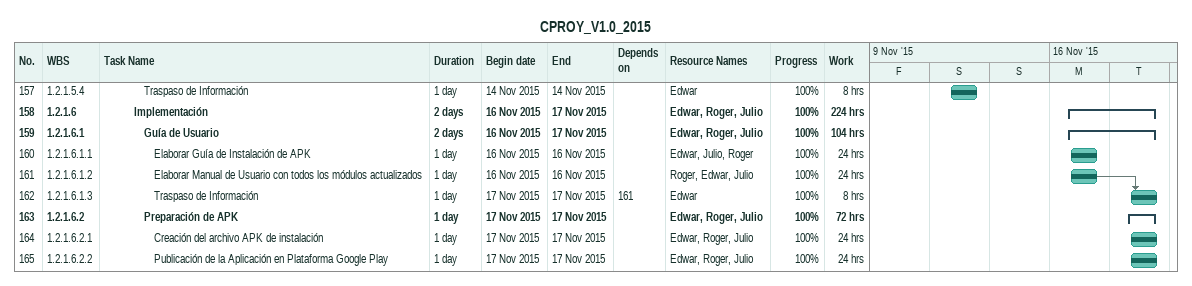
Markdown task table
CPROY_V1.0_2015

| ID | WBS | Task | Duration | Start | Finish | Predecessors | Resources | % complete | Work (h) |
|---|---|---|---|---|---|---|---|---|---|
| 157 | 1.2.1.5.4 | Traspaso de Información | 1d | 2015-11-14 | 2015-11-14 |  | Edwar | 100 | 8 |
| 158 | 1.2.1.6 | **Implementación** | 2d | 2015-11-16 | 2015-11-17 |  | Edwar, Roger, Julio | 100 | 224 |
| 159 | 1.2.1.6.1 | **Guía de Usuario** | 2d | 2015-11-16 | 2015-11-17 |  | Edwar, Roger, Julio | 100 | 104 |
| 160 | 1.2.1.6.1.1 | Elaborar Guía de Instalación de APK | 1d | 2015-11-16 | 2015-11-16 |  | Edwar, Julio, Roger | 100 | 24 |
| 161 | 1.2.1.6.1.2 | Elaborar Manual de Usuario con todos los módulos actualizados | 1d | 2015-11-16 | 2015-11-16 |  | Roger, Edwar, Julio | 100 | 24 |
| 162 | 1.2.1.6.1.3 | Traspaso de Información | 1d | 2015-11-17 | 2015-11-17 | 161 | Edwar | 100 | 8 |
| 163 | 1.2.1.6.2 | **Preparación de APK** | 1d | 2015-11-17 | 2015-11-17 |  | Edwar, Roger, Julio | 100 | 72 |
| 164 | 1.2.1.6.2.1 | Creación del archivo APK de instalación | 1d | 2015-11-17 | 2015-11-17 |  | Edwar, Roger, Julio | 100 | 24 |
| 165 | 1.2.1.6.2.2 | Publicación de la Aplicación en Plataforma Google Play | 1d | 2015-11-17 | 2015-11-17 |  | Edwar, Roger, Julio | 100 | 24 |
